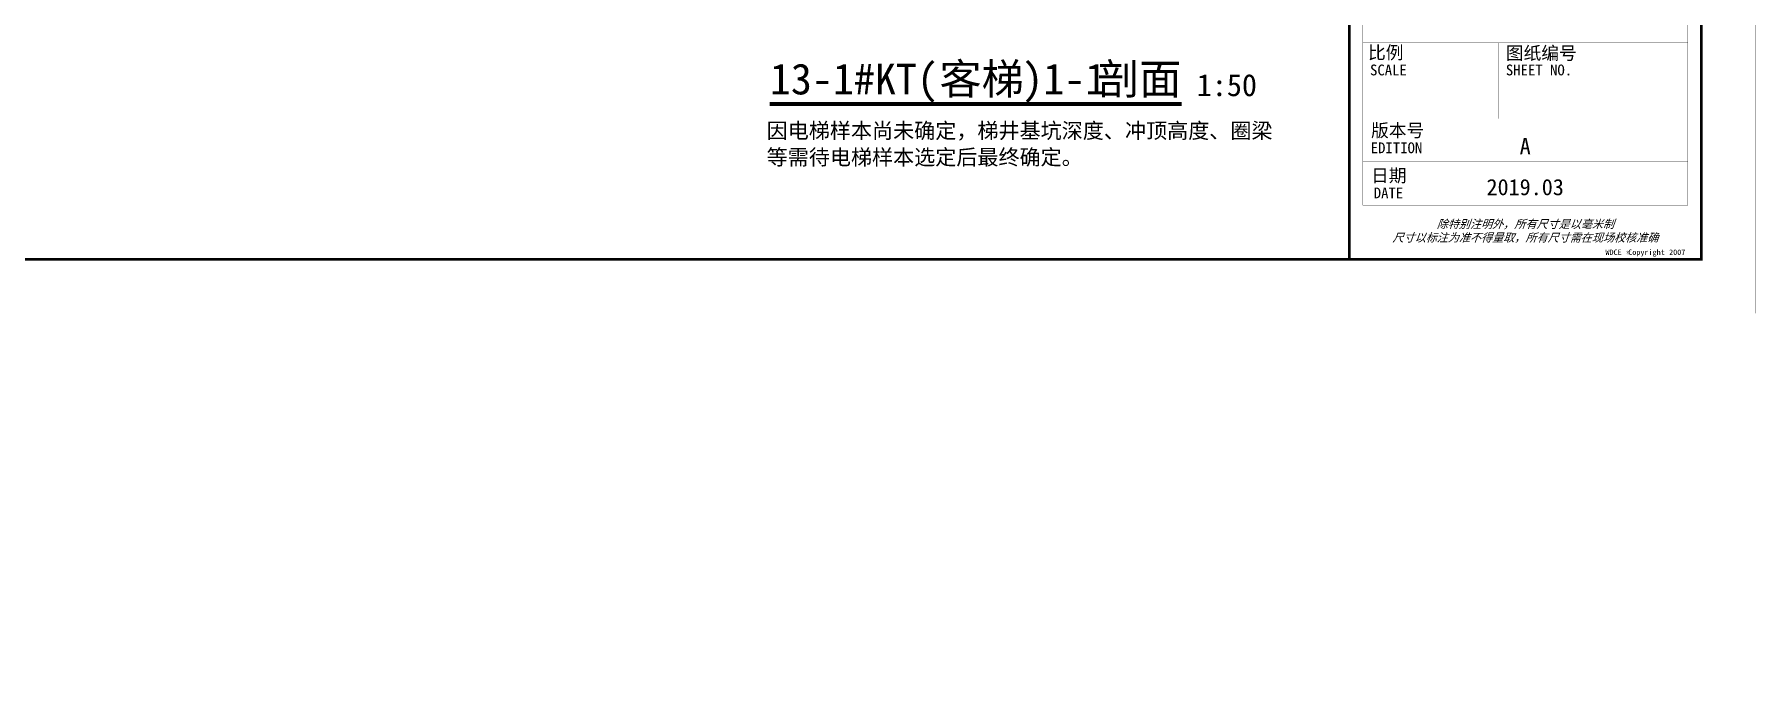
# Model space of a CAD drawing. Extents: x 116425 to 211028, y 11881 to 56060.
# Drawn here: x 195133 to 211028, y 11881 to 17837 of the extents above; entities that cross this region are included whole.
import ezdxf
from ezdxf.enums import TextEntityAlignment as Align
from ezdxf.xclip import XClip

# ---------------------------------------------------------------- set-up
doc = ezdxf.new("R2010")
doc.units = 0
doc.header["$LTSCALE"] = 1000
doc.header["$MEASUREMENT"] = 0
doc.header["$XCLIPFRAME"] = 0
for name, color, linetype in [('02-TEXT_标注', 130, 'Continuous'), ('DIM_SYMB', 3, 'Continuous'), ('建-标注-文本', 254, 'Continuous')]:
    doc.layers.add(name, color=color, linetype=linetype)
doc.layers.add('104-13 B0核心筒$0$04-不打印_辅助线', color=165, linetype='Continuous', plot=False)
doc.styles.get("Standard").update_dxf_attribs({"font": 'STXIHEI_0.TTF'})
doc.styles.add('图签信息$0$华文细黑', font='STXIHEI_0.TTF', dxfattribs={"height": 10})

# ---------------------------------------------------------------- blocks, each defined once
blk = doc.blocks.new('104 轴线')
at = {"layer": 'Defpoints'}
blk.add_lwpolyline([(13135, -2670), (19996, 9914), (18926, 200140), (-165691, 199501, 0.064843), (-234306, 190322, 0.064894), (-298282, 163874), (-300993, 152958), (-177498, -41043), (-162540, -55229), (-143745, -84755), (-123037, -89354), (13135, -2670)], format="xyb", close=True, dxfattribs=at)
blk = doc.blocks.new('104-13 B0核心筒')
at = {"layer": '104-13 B0核心筒$0$04-不打印_辅助线'}
ref = blk.add_blockref('104 轴线', (287656, 163437), dxfattribs=dict(at, rotation=57.54087654753761))
XClip(ref).set_block_clipping_path([(-308258.2439484803, 159880.9876684749), (-256882.7738956955, 79110.5487782021), (-223300.1845035219, 100471.3503204154), (-274675.6545563068, 181241.7892106881)])
blk = doc.blocks.new('图框-A1')
for points, const_width in [([(0, 0), (841, 0), (841, 594), (0, 594)], 0.05), ([(766, 584), (25, 584), (25, 10), (766, 10)], 0.5)]:
    blk.add_lwpolyline(points, close=True, dxfattribs=dict(const_width=const_width))
blk = doc.blocks.new('X-104 13#平面')
at = {"xscale": 100, "yscale": 100, "zscale": 100}
for p in [(-10634.5, 42114.8), (-10634.5, -20285.2)]:
    blk.add_blockref('图框-A1', p, dxfattribs=at)
blk = doc.blocks.new('图签信息$0$WDCE Copyright200X')
at = {"const_width": 0.016}
blk.add_lwpolyline([(-10.6, 1.26, 1), (-11.4, 1.26, 1)], format="xyb", close=True, dxfattribs=at)
at = {"style": '图签信息$0$华文细黑'}
for s, p in [('WDCE ', (-11.46, 0.5)), ('     Copyright ', (-3.51, 0.5))]:
    blk.add_text(s, height=1, dxfattribs=at).set_placement(p, align=Align.BOTTOM_RIGHT)
blk.add_text('c', height=0.6, dxfattribs=at).set_placement((-11.04, 1.35), align=Align.MIDDLE_CENTER)
blk.add_attdef('200X', text='', height=1, dxfattribs=at).set_placement((-0.45, 0.5), align=Align.BOTTOM_RIGHT)
blk = doc.blocks.new('图签信息')
at = {"const_width": 0.5}
blk.add_lwpolyline([(-65, 0), (0, 0), (0, 500.5), (-65, 500.5)], close=True, dxfattribs=at)
at = {"const_width": 0.05}
for points in [[(-62.5, 98.5), (-2.5, 98.5), (-2.5, 10), (-62.5, 10), (-62.5, 98.5)], [(-62.5, 40), (-2.5, 40)], [(-37.5, 40), (-37.5, 26)], [(-62.5, 26), (-2.5, 26)], [(-62.5, 18), (-2.5, 18)]]:
    blk.add_lwpolyline(points, dxfattribs=at)
blk.add_blockref('图签信息$0$WDCE Copyright200X', (-2.5, 0)).add_auto_attribs({'200X': '2007'})
at = {"style": '图签信息$0$华文细黑'}
for s, height, p in [('比例', 2.4, (-61.56, 39.42)), ('图纸编号', 2.4, (-36.1, 39.32)), ('SCALE', 2, (-61.19, 36)), ('SHEET NO.', 2, (-36.1, 36)), ('版本号', 2.4, (-61, 25.03)), ('EDITION', 2, (-61.06, 21.61)), ('日期', 2.4, (-61, 16.68)), ('DATE', 2, (-60.5, 13.26))]:
    blk.add_text(s, height=height, dxfattribs=at).set_placement(p, align=Align.TOP_LEFT)
at = {"color": 4, "style": '图签信息$0$华文细黑'}
for s, p in [('A', (-32.53, 19.4)), ('2019.03', (-32.53, 11.84))]:
    blk.add_text(s, height=3, dxfattribs=at).set_placement(p, align=Align.CENTER)
at = {"style": '图签信息$0$华文细黑', "oblique": 20}
for s, p in [('除特别注明外，所有尺寸是以毫米制', (-32.5, 6.5)), ('尺寸以标注为准不得量取，所有尺寸需在现场校核准确', (-32.5, 4))]:
    blk.add_text(s, height=1.5, dxfattribs=at).set_placement(p, align=Align.MIDDLE_CENTER)
blk = doc.blocks.new('图签-A1')
at = {"color": 2}
blk.add_blockref('图签信息', (0, 0), dxfattribs=at)

msp = doc.modelspace()

# ---------------------------------------------------------------- linework, layer by layer
at = {"layer": 'DIM_SYMB', "const_width": 35}
msp.add_lwpolyline([(201924.2, 17193.2), (205728.1, 17193.2)], dxfattribs=at)

# ---------------------------------------------------------------- block references
at = {"xscale": 50, "yscale": 50, "zscale": 50}
for name, p in [('图框-A1', (168976.7, 15258.1)), ('图签-A1', (210526.7, 15758.1))]:
    msp.add_blockref(name, p, dxfattribs=at)
ref = msp.add_blockref('104-13 B0核心筒', (81722.9, 25058.1))
XClip(ref).set_block_clipping_path([(52799.9999997682, 5800.0000000778), (58406.23745752, 18900.000000001)])
ref = msp.add_blockref('X-104 13#平面', (135059.8, 23721.2))
XClip(ref).set_block_clipping_path([(47300.0000000066, 8199.9999999998), (54100.0000000072, 18799.9999999998)])
ref = msp.add_blockref('X-104 13#平面', (144576.5, -38678.8))
XClip(ref).set_block_clipping_path([(47300.0000000066, 70599.9999999998), (54100.0000000072, 81199.9999999998)])

# ---------------------------------------------------------------- texts
at = {"layer": '02-TEXT_标注'}
for s, p in [('因电梯样本尚未确定，梯井基坑深度、冲顶高度、圈梁', (201894.8, 16875.6)), ('等需待电梯样本选定后最终确定。', (201894.8, 16630.6))]:
    msp.add_text(s, height=142.713, dxfattribs=at).set_placement(p)
at = {"layer": '建-标注-文本'}
for s, height, p in [('13-1#KT(', 285.43, (201924.2, 17282.1)), ('客梯', 285.43, (203490.8, 17282.1)), (')1-1', 285.43, (204255, 17282.1)), ('剖面', 285.43, (204946.2, 17282.1)), ('1:50', 203.88, (205868.1, 17266))]:
    msp.add_text(s, height=height, dxfattribs=at).set_placement(p)

doc.saveas('drawing.dxf')
